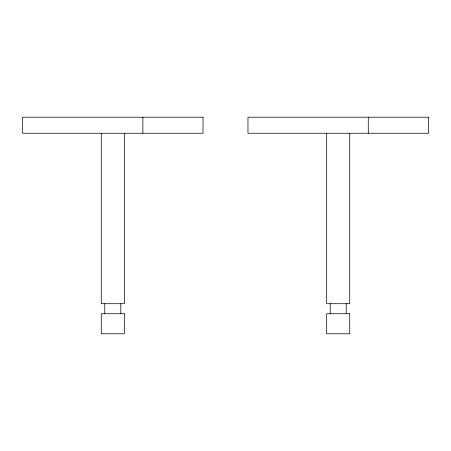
<?xml version="1.0" encoding="UTF-8"?>
<svg xmlns="http://www.w3.org/2000/svg" width="451" height="451" viewBox="0 0 451 451"><rect width="100%" height="100%" fill="white"/><g stroke="black" fill="none" stroke-linecap="round" stroke-linejoin="round"><path stroke-width="0.68" d="M104.773 313.738L104.79 303.709M330.188 313.738L330.2 303.709M346.21 303.709L346.227 313.738M120.8 303.709L120.812 313.738M368.287 117.209L368.287 133.254M349.739 133.254L349.739 303.709L326.676 303.709L326.676 133.254M142.877 117.209L142.877 133.254M124.324 133.254L124.324 303.709L101.261 303.709L101.261 133.254M203.035 117.209L22.55 117.209L22.55 133.254L203.035 133.254L203.035 117.209M428.45 117.209L247.965 117.209L247.965 133.254L428.45 133.254L428.45 117.209M124.324 313.738L101.261 313.738L101.261 333.791L124.324 333.791L124.324 313.738M349.739 313.738L326.676 313.738L326.676 333.791L349.739 333.791L349.739 313.738"/></g></svg>
